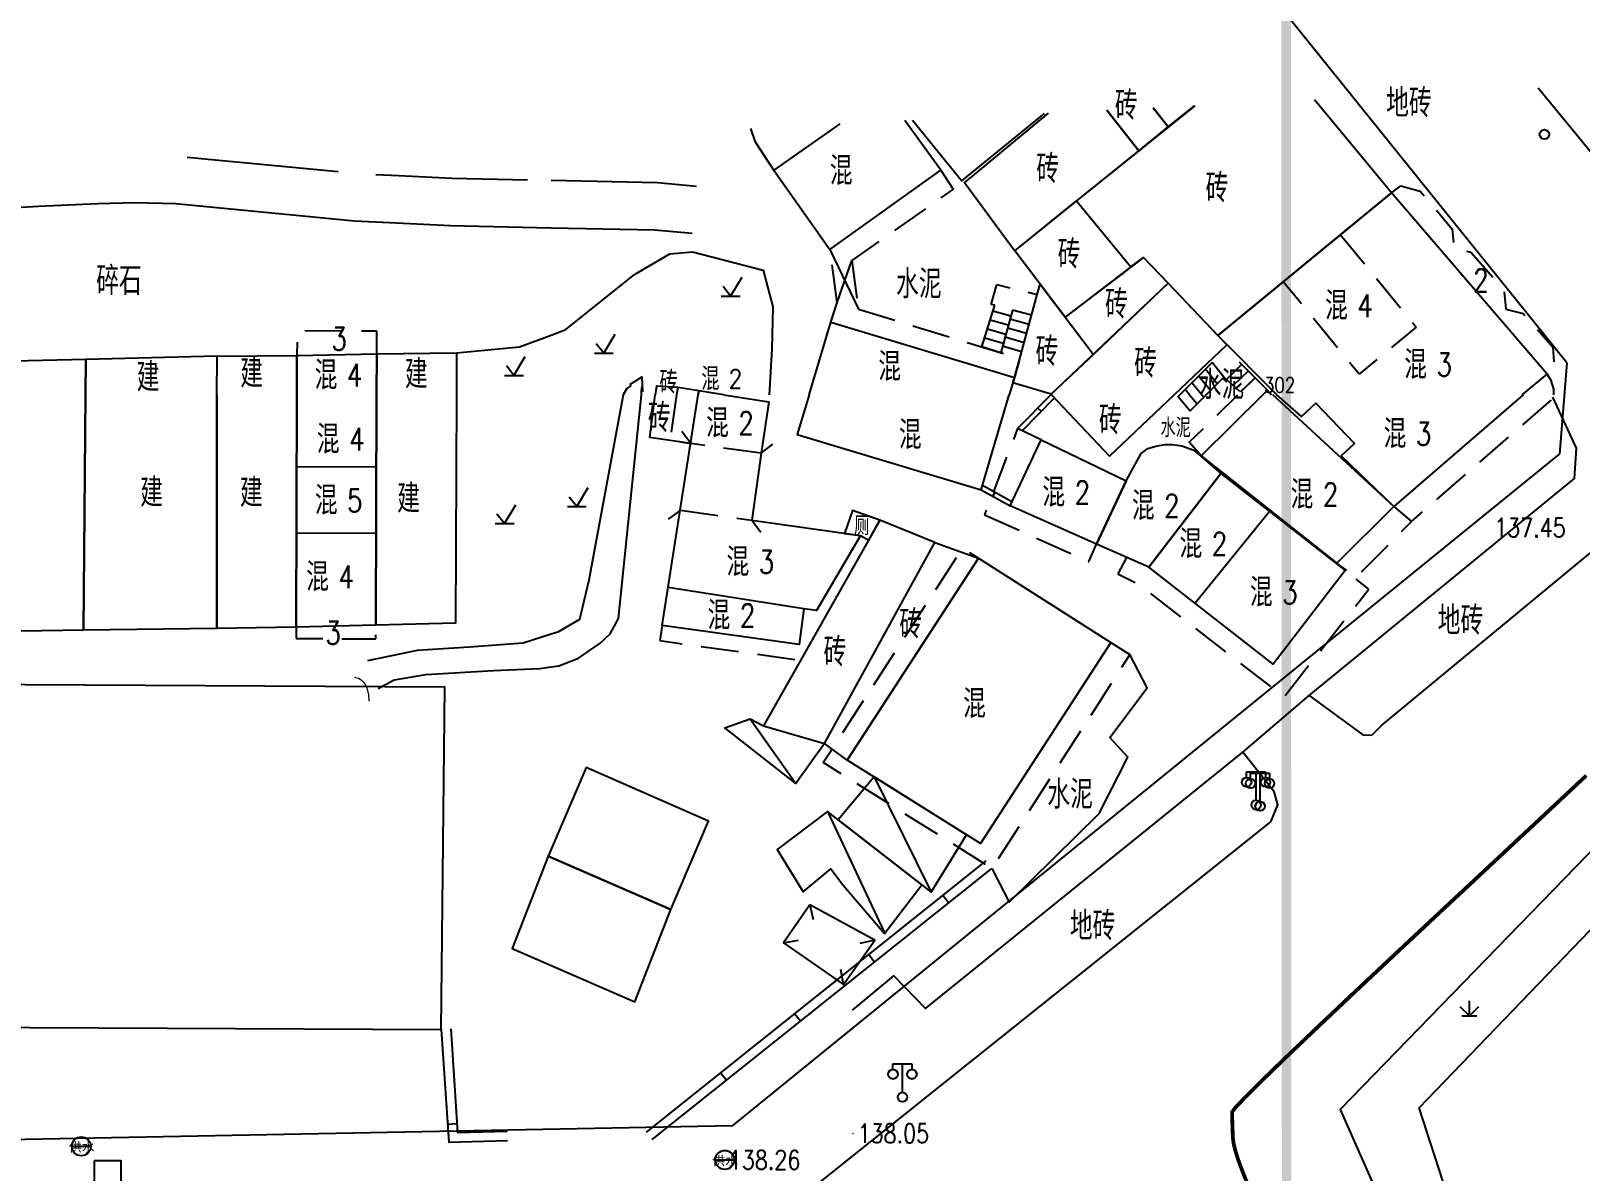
# Model space of a CAD drawing. Extents: x 529262 to 576451, y 2694391 to 2717535.
# Drawn here: x 566587.6 to 566669.3, y 2709711.6 to 2709771.8 of the extents above; entities that cross this region are included whole.
import ezdxf
from ezdxf.enums import TextEntityAlignment as Align
from ezdxf.xclip import XClip

# ---------------------------------------------------------------- set-up
doc = ezdxf.new("R2010")
doc.units = 0
doc.header["$XCLIPFRAME"] = 0
doc.linetypes.add('X2', pattern=[10, 8, -2])
doc.linetypes.add('X5', pattern=[3, 2, -1])
for name, color, linetype in [('COMPONENT', 8, 'Continuous'), ('DLDW', 8, 'Continuous'), ('DLSS', 4, 'Continuous'), ('DMTZ', 8, 'Continuous'), ('GCD', 8, 'Continuous'), ('GXYZ', 8, 'Continuous'), ('JMD', 8, 'Continuous'), ('PP-COM', 7, 'Continuous'), ('RD-中线', 40, 'Continuous'), ('RD-红线', 7, 'Continuous'), ('ZBTZ', 8, 'Continuous'), ('ZJ', 7, 'Continuous')]:
    doc.layers.add(name, color=color, linetype=linetype)
doc.layers.add('SXSS', color=5, linetype='Continuous', lineweight=0)
doc.styles.add('HZ', font='rs.shx', dxfattribs={"width": 0.8, "bigfont": 'hztxt.shx'})
doc.styles.add('宋体', font='', dxfattribs={"width": 0.75})
doc.styles.get('宋体').set_extended_font_data('SimSun')
doc.linetypes.add('10421', pattern='A,2,[150,AAA.SHX,S=0.5,R=0,X=0,Y=0.5],1e-11', length=2)
doc.linetypes.add('10422', pattern='A,0.75,[150,AAA.SHX,S=0.5,R=0,X=0,Y=0.5],1.5,[177,AAA.SHX,S=1,R=0,X=0,Y=0.4],0.75', length=3)
doc.linetypes.add('1161', pattern='A,0,[149,AAA.SHX,S=0.15,R=0,X=0,Y=0],-1.6', length=1.6)

# ---------------------------------------------------------------- blocks, each defined once
blk = doc.blocks.new('A$C19FD0107')
at = {"layer": 'RD-中线', "color": 8, "linetype": 'Continuous', "flags": 128}
for points in [[(-4490.734, 14139.438, 0), (-4490.29, 14139.417)], [(-3818.251, 14086.168, 0), (-3817.74, 14086.169)]]:
    blk.add_lwpolyline(points, format="xyb", dxfattribs=at)
at = {"layer": 'RD-红线', "color": 8}
blk.add_line((-4329.437, 15363.641), (-4329.814, 15358.84), dxfattribs=at)
blk.add_lwpolyline([(-4329.437, 15363.641), (-4432.213, 15491.287, 0.004939), (-4435.787, 15495.637), (-4517.088, 15592.625, -0.001888), (-4518.609, 15594.454), (-4597.283, 15689.76)], format="xyb", dxfattribs=at)
at = {"layer": 'RD-红线', "color": 8, "linetype": 'Continuous', "flags": 128}
for points in [[(-4373.425, 15323.41), (-4329.814, 15358.84)], [(-4373.425, 15323.41), (-4876.439, 15313.687)]]:
    blk.add_lwpolyline(points, dxfattribs=at)
blk = doc.blocks.new('GC200')
at = {"linetype": 'Continuous', "const_width": 0.2, "flags": 128}
blk.add_lwpolyline([(-0.1, 0, 1), (0.1, 0, 1)], format="xyb", close=True, dxfattribs=at)
blk = doc.blocks.new('gc097')
at = {"color": 8}
for p, q in [((-1, 2.9), (-1, 3.5)), ((-1, 3.5), (1, 3.5)), ((0, 0.5), (0, 3.5)), ((1, 3.5), (1, 2.9))]:
    blk.add_line(p, q, dxfattribs=at)
for centre in [(-1, 2.4), (1, 2.4), (0, 0)]:
    blk.add_circle(centre, 0.5, dxfattribs=at)
blk = doc.blocks.new('gc123')
at = {"color": 8}
for p, q in [((0, 0), (1.2, 2)), ((-1, 0), (1, 0)), ((0, 0), (-0.8, 1))]:
    blk.add_line(p, q, dxfattribs=at)
blk = doc.blocks.new('gc124')
at = {"color": 8}
for p, q in [((-1, 1), (0, 0)), ((-0.8, 0), (0.8, 0)), ((0, 0), (0, 1.6)), ((0, 0), (1, 1))]:
    blk.add_line(p, q, dxfattribs=at)
blk = doc.blocks.new('gc037')
for p, q in [((0, 0), (-1.39, 0.8)), ((-1.39, -0.8), (0, 0))]:
    blk.add_line(p, q)
blk = doc.blocks.new('gc170')
at = {"color": 8, "linetype": 'Continuous'}
blk.add_circle((0, 0), 0.5, dxfattribs=at)
blk = doc.blocks.new('gcbj0101')
blk.add_line((-1, 0), (1, 0))
blk.add_circle((0, 0), 1)

msp = doc.modelspace()

# ---------------------------------------------------------------- linework, layer by layer
at = {"const_width": 0.5}
msp.add_lwpolyline([(566028.964, 2709839.461), (565876.265, 2709839.261), (565876.394, 2709267.88), (566408.228, 2709267.964), (566408.154, 2709339.933), (566653.935, 2709340), (566653.753, 2709778.668), (566028.899, 2709776.063), (566028.964, 2709839.461)], dxfattribs=at)
at = {"layer": 'DLDW', "color": 252, "linetype": 'Continuous', "elevation": 138.173, "flags": 128}
msp.add_lwpolyline([(566631.318, 2709745.136), (566631.744, 2709744.895), (566632.339, 2709745.946), (566630.893, 2709746.467), (566630.475, 2709745.256)], close=True, dxfattribs=at)
msp.add_lwpolyline([(566631.318, 2709745.136), (566631.744, 2709744.895), (566632.339, 2709745.946), (566630.893, 2709746.467), (566630.475, 2709745.256)], close=True, dxfattribs=at)
at = {"layer": 'DLSS', "linetype": 'Continuous', "flags": 128}
for points, elevation in [([(566674.452, 2709759.736), (566667.054, 2709768.735)], 136.977), ([(566674.452, 2709759.736), (566667.054, 2709768.735)], 136.977), ([(566486.047, 2709756.717), (566486.349, 2709757), (566486.64, 2709757.12), (566487.042, 2709757.196), (566492.38, 2709757.491), (566499.135, 2709757.69), (566530.16, 2709759.026), (566551.508, 2709759.811), (566567.701, 2709760.997), (566577.046, 2709761.656), (566583.433, 2709762.25), (566587.964, 2709762.525), (566591.092, 2709762.649), (566593.063, 2709762.703), (566595.184, 2709762.65), (566604.622, 2709761.745), (566606.838, 2709761.632), (566609.698, 2709761.493), (566614.998, 2709761.381)], 137.998), ([(566614.998, 2709761.381), (566620.463, 2709761.265), (566622.442, 2709761.086)], 137.998), ([(566614.998, 2709761.381), (566620.463, 2709761.265), (566622.442, 2709761.086)], 137.998), ([(566654.978, 2709736.699), (566657.806, 2709734.628), (566658.272, 2709734.611), (566658.786, 2709735.125), (566673.278, 2709747.094), (566673.278, 2709747.094), (566673.278, 2709747.094), (566673.278, 2709747.094), (566674.306, 2709752.568)], 137.345), ([(566654.978, 2709736.699), (566657.806, 2709734.628), (566658.272, 2709734.611), (566658.786, 2709735.125), (566673.278, 2709747.094), (566673.278, 2709747.094), (566673.278, 2709747.094), (566673.278, 2709747.094), (566674.306, 2709752.568)], 137.345), ([(566621.247, 2709704.68), (566621.247, 2709704.68), (566652.952, 2709730.049), (566653.32, 2709730.946), (566653.126, 2709731.621), (566651.473, 2709733.708)], 138.15)]:
    msp.add_lwpolyline(points, dxfattribs=dict(at, elevation=elevation))
at = {"layer": 'DLSS', "linetype": 'X2', "elevation": 137.998, "flags": 128}
for points in [[(566595.804, 2709765.102), (566604.805, 2709764.239), (566606.963, 2709764.128), (566609.785, 2709763.992), (566614.998, 2709763.881)], [(566614.998, 2709763.881), (566620.602, 2709763.763), (566622.667, 2709763.576)], [(566614.998, 2709763.881), (566620.602, 2709763.763), (566622.667, 2709763.576)]]:
    msp.add_lwpolyline(points, dxfattribs=at)
at = {"layer": 'DLSS', "linetype": 'Continuous', "const_width": 0.2}
msp.add_lwpolyline([(566669.583, 2709732.481), (566667.447, 2709730.481), (566665.025, 2709728.217), (566662.315, 2709725.689), (566659.64, 2709723.19), (566657.322, 2709721.013), (566655.361, 2709719.159), (566653.756, 2709717.628), (566652.509, 2709716.419), (566651.618, 2709715.533), (566651.083, 2709714.969), (566650.906, 2709714.727), (566650.908, 2709714.636), (566650.91, 2709714.523), (566650.914, 2709714.388), (566650.918, 2709714.231), (566650.924, 2709714.052), (566650.931, 2709713.851), (566650.939, 2709713.628), (566650.948, 2709713.383), (566650.985, 2709713.085), (566651.077, 2709712.701), (566651.224, 2709712.231), (566651.427, 2709711.675), (566651.685, 2709711.035)], dxfattribs=at)
msp.add_lwpolyline([(566669.583, 2709732.481), (566667.447, 2709730.481), (566665.025, 2709728.217), (566662.315, 2709725.689), (566659.64, 2709723.19), (566657.322, 2709721.013), (566655.361, 2709719.159), (566653.756, 2709717.628), (566652.509, 2709716.419), (566651.618, 2709715.533), (566651.083, 2709714.969), (566650.906, 2709714.727), (566650.908, 2709714.636), (566650.91, 2709714.523), (566650.914, 2709714.388), (566650.918, 2709714.231), (566650.924, 2709714.052), (566650.931, 2709713.851), (566650.939, 2709713.628), (566650.948, 2709713.383), (566650.985, 2709713.085), (566651.077, 2709712.701), (566651.224, 2709712.231), (566651.427, 2709711.675), (566651.685, 2709711.035)], dxfattribs=at)
at = {"layer": 'DMTZ', "linetype": '10421', "flags": 128}
for points, elevation in [([(566614.998, 2709738.211), (566615.398, 2709738.264), (566616.449, 2709738.678), (566617.575, 2709739.466), (566618.109, 2709739.962), (566618.546, 2709740.772), (566619.756, 2709752.568)], 136.956), ([(566618.796, 2709752.568), (566616.987, 2709742.793), (566616.499, 2709740.71), (566615.346, 2709740.045), (566614.998, 2709739.935)], 136.947), ([(566614.998, 2709738.211), (566615.398, 2709738.264), (566616.449, 2709738.678), (566617.575, 2709739.466), (566618.109, 2709739.962), (566618.546, 2709740.772), (566619.756, 2709752.568)], 136.956), ([(566618.796, 2709752.568), (566616.987, 2709742.793), (566616.499, 2709740.71), (566615.346, 2709740.045), (566614.998, 2709739.935)], 136.947), ([(566614.998, 2709739.935), (566613.527, 2709739.469), (566610.688, 2709739.247), (566607.938, 2709739.07), (566605.314, 2709738.54)], 136.947), ([(566605.87, 2709737.081), (566606.715, 2709737.524), (566608.384, 2709737.821), (566611.967, 2709738.015), (566614.407, 2709738.134), (566614.998, 2709738.211)], 136.956)]:
    msp.add_lwpolyline(points, dxfattribs=dict(at, elevation=elevation))
at = {"layer": 'DMTZ', "linetype": '10421'}
for points in [[(566619.2, 2709753.033), (566619.2, 2709753.033), (566618.987, 2709752.893), (566618.796, 2709752.568)], [(566619.2, 2709753.033), (566619.2, 2709753.033), (566618.987, 2709752.893), (566618.796, 2709752.568)], [(566619.756, 2709752.568), (566619.771, 2709752.691), (566619.773, 2709752.966)], [(566619.756, 2709752.568), (566619.771, 2709752.691), (566619.773, 2709752.966)]]:
    msp.add_lwpolyline(points, dxfattribs=at)
at = {"layer": 'DMTZ', "linetype": '10422', "flags": 128}
msp.add_lwpolyline([(566630.896, 2709720.105), (566633.066, 2709721.924), (566634.734, 2709720.201), (566651.473, 2709733.708)], dxfattribs=at)
msp.add_lwpolyline([(566630.896, 2709720.105), (566633.066, 2709721.924), (566634.734, 2709720.201), (566651.473, 2709733.708)], dxfattribs=at)
at = {"layer": 'DMTZ', "linetype": '10422'}
msp.add_lwpolyline([(566663.045, 2709707.954), (566660.778, 2709714.951), (566678.795, 2709733.677), (566681.063, 2709733.54)], dxfattribs=at)
msp.add_lwpolyline([(566663.045, 2709707.954), (566660.778, 2709714.951), (566678.795, 2709733.677), (566681.063, 2709733.54)], dxfattribs=at)
at = {"layer": 'GXYZ', "linetype": 'Continuous', "flags": 128}
msp.add_lwpolyline([(566590.909, 2709712.152), (566590.909, 2709710.989), (566592.317, 2709710.989), (566592.317, 2709712.152)], close=True, dxfattribs=at)
at = {"layer": 'JMD', "linetype": 'Continuous'}
for p, q in [((566629.703, 2709760.238), (566631.203, 2709757.089)), ((566629.703, 2709760.238), (566631.203, 2709757.089)), ((566630.075, 2709757.435), (566630.863, 2709759.653)), ((566630.075, 2709757.435), (566630.863, 2709759.653)), ((566637.716, 2709755.09), (566638.391, 2709757.288)), ((566637.716, 2709755.09), (566638.391, 2709757.288)), ((566639.233, 2709756.715), (566638.294, 2709756.975)), ((566639.233, 2709756.715), (566638.294, 2709756.975)), ((566639.32, 2709757.036), (566638.709, 2709754.785)), ((566639.32, 2709757.036), (566638.709, 2709754.785)), ((566639.32, 2709757.036), (566638.709, 2709754.785)), ((566639.32, 2709757.036), (566638.709, 2709754.785)), ((566640.201, 2709756.278), (566639.191, 2709756.56)), ((566640.201, 2709756.278), (566639.191, 2709756.56)), ((566640.332, 2709756.761), (566639.32, 2709757.036)), ((566640.332, 2709756.761), (566639.32, 2709757.036)), ((566639.712, 2709754.477), (566640.332, 2709756.761)), ((566639.712, 2709754.477), (566640.332, 2709756.761)), ((566638.971, 2709755.75), (566638.005, 2709756.032)), ((566638.971, 2709755.75), (566638.005, 2709756.032)), ((566639.102, 2709756.232), (566638.15, 2709756.503)), ((566639.102, 2709756.232), (566638.15, 2709756.503)), ((566640.07, 2709755.796), (566639.062, 2709756.085)), ((566640.07, 2709755.796), (566639.062, 2709756.085)), ((566638.709, 2709754.785), (566637.716, 2709755.09)), ((566638.709, 2709754.785), (566637.716, 2709755.09)), ((566638.84, 2709755.267), (566637.861, 2709755.561)), ((566638.84, 2709755.267), (566637.861, 2709755.561)), ((566639.808, 2709754.831), (566638.804, 2709755.134)), ((566639.808, 2709754.831), (566638.804, 2709755.134)), ((566639.939, 2709755.313), (566638.933, 2709755.609)), ((566639.939, 2709755.313), (566638.933, 2709755.609)), ((566649.849, 2709754.264), (566648.153, 2709752.568)), ((566649.849, 2709754.264), (566648.153, 2709752.568)), ((566650.477, 2709753.502), (566649.849, 2709754.264)), ((566650.477, 2709753.502), (566649.849, 2709754.264)), ((566651.421, 2709754.176), (566650.611, 2709753.381)), ((566651.421, 2709754.176), (566650.611, 2709753.381)), ((566651.287, 2709754.31), (566652.126, 2709753.469)), ((566651.287, 2709754.31), (566652.126, 2709753.469)), ((566649.77, 2709752.794), (566649.142, 2709753.557)), ((566649.77, 2709752.794), (566649.142, 2709753.557)), ((566650.123, 2709753.148), (566649.496, 2709753.911)), ((566650.123, 2709753.148), (566649.496, 2709753.911)), ((566649.543, 2709752.568), (566650.477, 2709753.502)), ((566649.543, 2709752.568), (566650.477, 2709753.502)), ((566651.321, 2709752.747), (566650.477, 2709753.502)), ((566651.321, 2709752.747), (566650.477, 2709753.502)), ((566651.774, 2709753.822), (566650.966, 2709753.064)), ((566651.774, 2709753.822), (566650.966, 2709753.064)), ((566652.089, 2709753.431), (566651.357, 2709752.715, 144.32)), ((566652.089, 2709753.431), (566651.357, 2709752.715, 144.32)), ((566648.667, 2709752.568), (566648.435, 2709752.85)), ((566648.667, 2709752.568), (566648.435, 2709752.85)), ((566649.312, 2709752.568), (566648.788, 2709753.204)), ((566649.312, 2709752.568), (566648.788, 2709753.204)), ((566640.661, 2709751.87), (566640.84, 2709751.695)), ((566640.661, 2709751.87), (566640.84, 2709751.695)), ((566622.364, 2709749.997), (566621.883, 2709750.636)), ((566622.364, 2709749.997), (566621.883, 2709750.636)), ((566626.077, 2709749.48, 137.711), (566626.683, 2709749.957)), ((566626.077, 2709749.48, 137.711), (566626.683, 2709749.957)), ((566638.286, 2709747.215), (566638.408, 2709747.434)), ((566638.286, 2709747.215), (566638.408, 2709747.434)), ((566621.817, 2709746.489), (566621.177, 2709746.009)), ((566621.817, 2709746.489), (566621.177, 2709746.009)), ((566625.579, 2709745.953), (566626.06, 2709745.313)), ((566625.579, 2709745.953), (566626.06, 2709745.313)), ((566625.498, 2709735.478, 138.207), (566627.896, 2709732.069, 136.575)), ((566625.498, 2709735.478, 138.207), (566627.896, 2709732.069, 136.575)), ((566632.024, 2709732.411, 137.034), (566635.038, 2709726.339, 137.334)), ((566632.024, 2709732.411, 137.034), (566635.038, 2709726.339, 137.334)), ((566629.569, 2709730.591, 138.674), (566632.58, 2709724.188, 137.082)), ((566629.569, 2709730.591, 138.674), (566632.58, 2709724.188, 137.082)), ((566628.639, 2709725.667), (566628.823, 2709724.889)), ((566628.639, 2709725.667), (566628.823, 2709724.889)), ((566635.961, 2709725.764), (566635.649, 2709726.155)), ((566627.256, 2709723.665), (566628.043, 2709723.807)), ((566627.256, 2709723.665), (566628.043, 2709723.807)), ((566632.061, 2709723.796), (566631.281, 2709723.616)), ((566632.061, 2709723.796), (566631.281, 2709723.616)), ((566632.054, 2709722.645), (566631.742, 2709723.035)), ((566630.413, 2709721.465), (566630.275, 2709722.253)), ((566630.413, 2709721.465), (566630.275, 2709722.253)), ((566628.147, 2709719.525), (566627.835, 2709719.916)), ((566624.239, 2709716.405), (566623.927, 2709716.796)), ((566609.533, 2709714.098), (566610.032, 2709714.131))]:
    msp.add_line(p, q, dxfattribs=at)
at = {"layer": 'JMD', "linetype": 'X5'}
for p, q in [((566626.077, 2709749.48, 137.711), (566622.364, 2709749.997)), ((566626.077, 2709749.48, 137.711), (566622.364, 2709749.997)), ((566621.817, 2709746.489), (566625.579, 2709745.953)), ((566621.817, 2709746.489), (566625.579, 2709745.953))]:
    msp.add_line(p, q, dxfattribs=at)
at = {"layer": 'JMD', "linetype": 'Continuous', "flags": 128}
for points, elevation in [([(566648.94, 2709767.812), (566642.708, 2709762.791), (566645.57, 2709759.309), (566646.233, 2709759.817), (566647.54, 2709758.45), (566650.149, 2709755.696), (566659.31, 2709763.227), (566655.259, 2709768.134)], 137.03), ([(566648.94, 2709767.812), (566642.708, 2709762.791), (566645.57, 2709759.309), (566646.233, 2709759.817), (566647.54, 2709758.45), (566650.149, 2709755.696), (566659.31, 2709763.227), (566655.259, 2709768.134)], 137.03), ([(566634.062, 2709767.053), (566636.651, 2709763.847), (566641.023, 2709767.408)], 137.07), ([(566634.062, 2709767.053), (566636.651, 2709763.847), (566641.023, 2709767.408)], 137.07), ([(566644.301, 2709767.575), (566645.982, 2709765.436), (566647.538, 2709766.693), (566646.747, 2709767.7)], 135.626), ([(566644.301, 2709767.575), (566645.982, 2709765.436), (566647.538, 2709766.693), (566646.747, 2709767.7)], 135.626), ([(566646.747, 2709767.7), (566647.538, 2709766.693), (566648.92, 2709767.811)], 135.626), ([(566646.747, 2709767.7), (566647.538, 2709766.693), (566648.92, 2709767.811)], 135.626), ([(566630.217, 2709766.857), (566626.747, 2709764.409), (566629.703, 2709760.238), (566635.545, 2709764.415), (566633.658, 2709767.032)], 136.842), ([(566630.217, 2709766.857), (566626.747, 2709764.409), (566629.703, 2709760.238), (566635.545, 2709764.415), (566633.658, 2709767.032)], 136.842), ([(566666.197, 2709752.568), (566667.517, 2709753.653), (566659.31, 2709763.227), (566650.149, 2709755.696), (566653.269, 2709752.568)], 136.984), ([(566666.197, 2709752.568), (566667.517, 2709753.653), (566659.31, 2709763.227), (566650.149, 2709755.696), (566653.269, 2709752.568)], 136.984), ([(566647.857, 2709752.568), (566650.636, 2709755.207), (566650.149, 2709755.696), (566647.54, 2709758.45), (566641.37, 2709752.592), (566641.392, 2709752.568)], 137.895), ([(566647.857, 2709752.568), (566650.636, 2709755.207), (566650.149, 2709755.696), (566647.54, 2709758.45), (566641.37, 2709752.592), (566641.392, 2709752.568)], 137.895), ([(566628.598, 2709752.568), (566629.743, 2709756.394), (566639.427, 2709753.477), (566639.155, 2709752.568)], 136.857), ([(566628.598, 2709752.568), (566629.743, 2709756.394), (566639.427, 2709753.477), (566639.155, 2709752.568)], 136.857), ([(566590.442, 2709752.568), (566590.454, 2709754.431), (566582.056, 2709754.231), (566582.046, 2709752.568)], 138.477), ([(566597.371, 2709752.568), (566597.379, 2709754.596), (566590.454, 2709754.431), (566590.442, 2709752.568)], 138.477), ([(566597.371, 2709752.568), (566597.379, 2709754.596), (566601.596, 2709754.643), (566601.588, 2709752.568)], 137.45), ([(566601.588, 2709752.568), (566601.596, 2709754.643), (566605.805, 2709754.722), (566605.797, 2709752.568)], 137.435), ([(566590.437, 2709752.568), (566590.33, 2709740.158), (566581.546, 2709740.002), (566582.046, 2709752.568)], 137.454), ([(566597.376, 2709752.568), (566597.363, 2709740.242), (566590.33, 2709740.158), (566590.437, 2709752.568)], 137.454), ([(566601.595, 2709752.568), (566601.547, 2709740.307), (566597.363, 2709740.242), (566597.376, 2709752.568)], 137.45), ([(566605.797, 2709752.568), (566605.757, 2709740.423), (566601.547, 2709740.307), (566601.595, 2709752.568)], 137.433), ([(566610, 2709752.568), (566609.962, 2709740.527), (566605.757, 2709740.423), (566605.797, 2709752.568)], 137.735), ([(566622.364, 2709749.997), (566620.202, 2709750.316), (566620.488, 2709752.568)], 136.959), ([(566622.364, 2709749.997), (566620.202, 2709750.316), (566620.488, 2709752.568)], 136.959), ([(566622.784, 2709752.771), (566621.672, 2709752.95), (566620.551, 2709753.024), (566620.488, 2709752.568)], 139.272), ([(566622.784, 2709752.771), (566621.672, 2709752.95), (566620.551, 2709753.024), (566620.488, 2709752.568)], 139.272), ([(566624.103, 2709752.568), (566626.47, 2709752.204), (566626.077, 2709749.48), (566625.579, 2709745.953), (566631.318, 2709745.136), (566628.994, 2709741.191), (566628.332, 2709741.285), (566628.079, 2709739.39), (566620.854, 2709740.399), (566622.752, 2709752.568)], 136.844), ([(566624.103, 2709752.568), (566626.47, 2709752.204), (566626.077, 2709749.48), (566625.579, 2709745.953), (566631.318, 2709745.136), (566628.994, 2709741.191), (566628.332, 2709741.285), (566628.079, 2709739.39), (566620.854, 2709740.399), (566622.752, 2709752.568)], 136.844), ([(566622.753, 2709752.568), (566622.784, 2709752.771)], 139.272), ([(566624.103, 2709752.568), (566622.784, 2709752.771), (566622.753, 2709752.568)], 138.131), ([(566622.753, 2709752.568), (566622.784, 2709752.771)], 139.272), ([(566624.103, 2709752.568), (566622.784, 2709752.771), (566622.753, 2709752.568)], 138.131), ([(566628.598, 2709752.568), (566627.972, 2709750.472), (566637.676, 2709747.554), (566639.155, 2709752.568)], 137.166), ([(566628.598, 2709752.568), (566627.972, 2709750.472), (566637.676, 2709747.554), (566639.155, 2709752.568)], 137.166), ([(566641.37, 2709752.592), (566639.343, 2709753.198), (566639.155, 2709752.568)], 137.895), ([(566641.37, 2709752.592), (566639.343, 2709753.198), (566639.155, 2709752.568)], 137.895), ([(566641.392, 2709752.568), (566644.442, 2709749.326), (566647.858, 2709752.568)], 137.895), ([(566641.392, 2709752.568), (566644.442, 2709749.326), (566647.858, 2709752.568)], 137.895), ([(566652.523, 2709752.568), (566652.775, 2709752.818), (566652.987, 2709752.568)], 140.502), ([(566652.523, 2709752.568), (566652.775, 2709752.818), (566652.987, 2709752.568)], 140.502), ([(566666.26, 2709752.568), (566659.441, 2709746.682), (566656.656, 2709749.349), (566657.37, 2709749.989), (566655.314, 2709752.127), (566654.572, 2709751.414), (566653.269, 2709752.568)], 144.367), ([(566666.26, 2709752.568), (566659.441, 2709746.682), (566656.656, 2709749.349), (566657.37, 2709749.989), (566655.314, 2709752.127), (566654.572, 2709751.414), (566653.269, 2709752.568)], 144.367), ([(566601.585, 2709748.789), (566605.785, 2709748.775)], 137.326), ([(566652.895, 2709746.427), (566648.957, 2709741.571)], 146.258), ([(566652.895, 2709746.427), (566648.957, 2709741.571)], 146.258), ([(566601.572, 2709745.287), (566605.773, 2709745.273)], 137.325), ([(566628.332, 2709741.285), (566621.166, 2709742.403)], 136.844), ([(566628.332, 2709741.285), (566621.166, 2709742.403)], 136.844)]:
    msp.add_lwpolyline(points, dxfattribs=dict(at, elevation=elevation))
for points in [[(566641.206, 2709767.417), (566636.788, 2709763.759), (566639.449, 2709760.159), (566645.982, 2709765.436), (566644.301, 2709767.575)], [(566641.206, 2709767.417), (566636.788, 2709763.759), (566639.449, 2709760.159), (566645.982, 2709765.436), (566644.301, 2709767.575)], [(566605.797, 2709752.568), (566605.805, 2709754.722), (566610.008, 2709754.788), (566610, 2709752.568)], [(566641.346, 2709752.568), (566639.599, 2709750.788)], [(566641.346, 2709752.568), (566639.599, 2709750.788)], [(566648.153, 2709752.568), (566648.07, 2709752.485), (566648.697, 2709751.722), (566649.543, 2709752.568)], [(566648.153, 2709752.568), (566648.07, 2709752.485), (566648.697, 2709751.722), (566649.543, 2709752.568)], [(566648.667, 2709752.568), (566649.063, 2709752.087)], [(566648.667, 2709752.568), (566649.063, 2709752.087)], [(566652.523, 2709752.568), (566649.274, 2709749.345), (566656.436, 2709743.687), (566659.441, 2709746.682), (566653.047, 2709752.568)], [(566652.523, 2709752.568), (566649.274, 2709749.345), (566656.436, 2709743.687), (566659.441, 2709746.682), (566653.047, 2709752.568)], [(566649.312, 2709752.568), (566649.416, 2709752.441)], [(566649.312, 2709752.568), (566649.416, 2709752.441)], [(566641.541, 2709752.41), (566639.836, 2709750.673)], [(566641.541, 2709752.41), (566639.836, 2709750.673)], [(566637.676, 2709747.554), (566637.676, 2709747.554)], [(566637.676, 2709747.554), (566639.203, 2709746.707)], [(566637.676, 2709747.554), (566637.676, 2709747.554)], [(566637.676, 2709747.554), (566639.203, 2709746.707)], [(566637.749, 2709747.799), (566639.324, 2709746.926)], [(566637.749, 2709747.799), (566639.324, 2709746.926)], [(566620.02, 2709713.676), (566637.93, 2709727.976)], [(566620.332, 2709713.285), (566638.242, 2709727.585)], [(566609.202, 2709719.087), (566609.596, 2709713.147), (566612.69, 2709713.23)], [(566609.701, 2709719.12), (566610.063, 2709713.66), (566612.677, 2709713.729)]]:
    msp.add_lwpolyline(points, dxfattribs=at)
at = {"layer": 'JMD', "linetype": 'X5', "flags": 128}
for points, elevation in [([(566635.545, 2709764.415), (566636.204, 2709763.413), (566630.863, 2709759.653)], 137.367), ([(566635.545, 2709764.415), (566636.204, 2709763.413), (566630.863, 2709759.653)], 137.367), ([(566659.31, 2709763.227), (566659.807, 2709763.587), (566660.826, 2709763.315), (566662.519, 2709761.31), (566662.613, 2709760.269), (566663.493, 2709760.098), (566665.238, 2709758.112), (566665.337, 2709757.078), (566666.254, 2709756.86), (566667.817, 2709755.086), (566667.899, 2709754.034), (566667.517, 2709753.653)], 137.03), ([(566659.31, 2709763.227), (566659.807, 2709763.587), (566660.826, 2709763.315), (566662.519, 2709761.31), (566662.613, 2709760.269), (566663.493, 2709760.098), (566665.238, 2709758.112), (566665.337, 2709757.078), (566666.254, 2709756.86), (566667.817, 2709755.086), (566667.899, 2709754.034), (566667.517, 2709753.653)], 137.03), ([(566656.616, 2709761.013), (566660.62, 2709756.141), (566657.602, 2709753.66), (566653.597, 2709758.531)], 149.681), ([(566656.616, 2709761.013), (566660.62, 2709756.141), (566657.602, 2709753.66), (566653.597, 2709758.531)], 149.681), ([(566630.075, 2709757.435), (566629.703, 2709760.238)], 138.998), ([(566630.075, 2709757.435), (566629.703, 2709760.238)], 138.998), ([(566630.863, 2709759.653), (566631.203, 2709757.089)], 136.917), ([(566630.863, 2709759.653), (566631.203, 2709757.089)], 136.917), ([(566629.743, 2709756.394), (566630.075, 2709757.435)], 137.166), ([(566629.743, 2709756.394), (566630.075, 2709757.435)], 137.166), ([(566631.203, 2709757.089), (566639.712, 2709754.477), (566639.427, 2709753.477)], 137.166), ([(566631.203, 2709757.089), (566639.712, 2709754.477), (566639.427, 2709753.477)], 137.166), ([(566605.805, 2709754.722), (566605.808, 2709755.92), (566601.6, 2709755.935), (566601.596, 2709754.643)], 137.735), ([(566652.775, 2709752.818), (566652.126, 2709753.469), (566651.207, 2709752.568)], 145.76), ([(566652.775, 2709752.818), (566652.126, 2709753.469), (566651.207, 2709752.568)], 145.76), ([(566667.871, 2709752.568), (566667.871, 2709752.87), (566667.727, 2709753.324), (566667.517, 2709753.653)], 136.984), ([(566667.871, 2709752.568), (566667.871, 2709752.87), (566667.727, 2709753.324), (566667.517, 2709753.653)], 136.984), ([(566621.616, 2709752.568), (566621.261, 2709750.16), (566622.364, 2709749.997)], 138.113), ([(566621.616, 2709752.568), (566621.261, 2709750.16), (566622.364, 2709749.997)], 138.113), ([(566622.784, 2709752.771), (566621.672, 2709752.95), (566621.616, 2709752.568)], 138.113), ([(566622.784, 2709752.771), (566621.672, 2709752.95), (566621.616, 2709752.568)], 138.113), ([(566659.441, 2709746.682), (566660.373, 2709745.882), (566660.373, 2709745.882), (566660.373, 2709745.882), (566667.714, 2709752.262), (566667.871, 2709752.535), (566667.871, 2709752.568)], 136.984), ([(566659.441, 2709746.682), (566660.373, 2709745.882), (566660.373, 2709745.882), (566660.373, 2709745.882), (566667.714, 2709752.262), (566667.871, 2709752.535), (566667.871, 2709752.568)], 136.984), ([(566640.841, 2709750.189), (566639.599, 2709750.788), (566637.85, 2709746.241)], 143.672), ([(566640.841, 2709750.189), (566639.599, 2709750.788), (566637.85, 2709746.241)], 143.672), ([(566637.85, 2709746.241), (566643.348, 2709743.765), (566643.751, 2709744.68)], 137.48), ([(566637.85, 2709746.241), (566643.348, 2709743.765), (566643.751, 2709744.68)], 137.48), ([(566659.441, 2709746.682), (566660.373, 2709745.882), (566657.436, 2709742.925), (566656.436, 2709743.687)], 136.927), ([(566659.441, 2709746.682), (566660.373, 2709745.882), (566657.436, 2709742.925), (566656.436, 2709743.687)], 136.927), ([(566644.52, 2709739.497), (566645.52, 2709738.859), (566638.242, 2709727.585), (566629.351, 2709733.163), (566636.693, 2709744.462), (566637.535, 2709743.942)], 136.175), ([(566644.52, 2709739.497), (566645.52, 2709738.859), (566638.242, 2709727.585), (566629.351, 2709733.163), (566636.693, 2709744.462), (566637.535, 2709743.942)], 136.175), ([(566601.547, 2709740.307), (566601.557, 2709739.708), (566605.754, 2709739.694), (566605.757, 2709740.423)], 137.339), ([(566620.854, 2709740.399), (566620.735, 2709739.598), (566627.96, 2709738.589), (566628.06, 2709739.376)], 136.817), ([(566620.854, 2709740.399), (566620.735, 2709739.598), (566627.96, 2709738.589), (566628.06, 2709739.376)], 136.817)]:
    msp.add_lwpolyline(points, dxfattribs=dict(at, elevation=elevation))
at = {"layer": 'JMD', "linetype": 'Continuous', "flags": 128}
for points, elevation in [([(566645.57, 2709759.309), (566642.108, 2709756.654), (566639.449, 2709760.159), (566642.708, 2709762.791)], 143.066), ([(566645.57, 2709759.309), (566642.108, 2709756.654), (566639.449, 2709760.159), (566642.708, 2709762.791)], 143.066), ([(566646.233, 2709759.817), (566642.108, 2709756.654), (566643.59, 2709754.7), (566647.54, 2709758.45)], 143.066), ([(566646.233, 2709759.817), (566642.108, 2709756.654), (566643.59, 2709754.7), (566647.54, 2709758.45)], 143.066), ([(566641.37, 2709752.592), (566639.343, 2709753.198), (566639.427, 2709753.477), (566639.712, 2709754.477), (566640.63, 2709757.858), (566640.783, 2709758.4), (566643.59, 2709754.7)], 137.895), ([(566641.37, 2709752.592), (566639.343, 2709753.198), (566639.427, 2709753.477), (566639.712, 2709754.477), (566640.63, 2709757.858), (566640.783, 2709758.4), (566643.59, 2709754.7)], 137.895), ([(566645.324, 2709748.026), (566643.751, 2709744.68), (566639.203, 2709746.707), (566640.841, 2709750.189)], 143.672), ([(566645.324, 2709748.026), (566643.751, 2709744.68), (566639.203, 2709746.707), (566640.841, 2709750.189)], 143.672), ([(566656.869, 2709743.304), (566653.08, 2709738.354), (566646.517, 2709743.471), (566650.306, 2709748.421)], 136.912), ([(566656.869, 2709743.304), (566653.08, 2709738.354), (566646.517, 2709743.471), (566650.306, 2709748.421)], 136.912), ([(566626.205, 2709735.102), (566629.416, 2709734.175), (566635.239, 2709744.773), (566632.339, 2709745.946)], 137.932), ([(566626.205, 2709735.102), (566629.416, 2709734.175), (566635.239, 2709744.773), (566632.339, 2709745.946)], 137.932), ([(566630.61, 2709733.293), (566629.416, 2709734.175), (566635.239, 2709744.773), (566637.535, 2709743.942)], 136.175), ([(566630.61, 2709733.293), (566629.416, 2709734.175), (566635.239, 2709744.773), (566637.535, 2709743.942)], 136.175), ([(566637.535, 2709743.942), (566644.52, 2709739.497), (566637.647, 2709728.902), (566630.61, 2709733.293)], 138.997), ([(566637.535, 2709743.942), (566644.52, 2709739.497), (566637.647, 2709728.902), (566630.61, 2709733.293)], 138.997), ([(566629.416, 2709734.175), (566627.896, 2709732.069), (566624.157, 2709735.002), (566625.498, 2709735.478), (566626.205, 2709735.102)], 136.873), ([(566629.416, 2709734.175), (566627.896, 2709732.069), (566624.157, 2709735.002), (566625.498, 2709735.478), (566626.205, 2709735.102)], 136.873), ([(566632.024, 2709732.411), (566630.138, 2709730.149), (566635.038, 2709726.339), (566635.038, 2709726.339), (566636.908, 2709729.363)], 137.034), ([(566632.024, 2709732.411), (566630.138, 2709730.149), (566635.038, 2709726.339), (566635.038, 2709726.339), (566636.908, 2709729.363)], 137.034), ([(566630.401, 2709726.707), (566632.575, 2709724.157), (566634.547, 2709726.72), (566634.547, 2709726.72), (566629.569, 2709730.591), (566629.569, 2709730.591), (566626.911, 2709728.578), (566628.293, 2709726.349), (566629.746, 2709727.564), (566630.401, 2709726.707)], 138.674), ([(566630.401, 2709726.707), (566632.575, 2709724.157), (566634.547, 2709726.72), (566634.547, 2709726.72), (566629.569, 2709730.591), (566629.569, 2709730.591), (566626.911, 2709728.578), (566628.293, 2709726.349), (566629.746, 2709727.564), (566630.401, 2709726.707)], 138.674), ([(566628.639, 2709725.667), (566627.256, 2709723.665), (566630.413, 2709721.465), (566632.061, 2709723.796)], 136.596), ([(566628.639, 2709725.667), (566627.256, 2709723.665), (566630.413, 2709721.465), (566632.061, 2709723.796)], 136.596)]:
    msp.add_lwpolyline(points, close=True, dxfattribs=dict(at, elevation=elevation))
at = {"layer": 'JMD', "linetype": 'X5', "flags": 128}
for points in [[(566638.391, 2709757.288), (566638.194, 2709757.326), (566638.506, 2709758.382), (566640.63, 2709757.858)], [(566638.391, 2709757.288), (566638.194, 2709757.326), (566638.506, 2709758.382), (566640.63, 2709757.858)], [(566649.274, 2709749.345), (566648.65, 2709750.063), (566651.207, 2709752.568)], [(566649.274, 2709749.345), (566648.65, 2709750.063), (566651.207, 2709752.568)], [(566645.332, 2709743.989), (566644.889, 2709743.116), (566645.946, 2709742.594), (566653.635, 2709736.625), (566658.124, 2709742.314), (566656.869, 2709743.304)], [(566645.332, 2709743.989), (566644.889, 2709743.116), (566645.946, 2709742.594), (566653.635, 2709736.625), (566658.124, 2709742.314), (566656.869, 2709743.304)]]:
    msp.add_lwpolyline(points, dxfattribs=at)
at = {"layer": 'JMD', "linetype": 'Continuous', "flags": 128}
for points in [[(566645.324, 2709748.026), (566646.106, 2709749.465), (566646.457, 2709749.73), (566646.894, 2709749.862), (566647.384, 2709749.948), (566647.748, 2709749.948), (566648.265, 2709749.882), (566648.885, 2709749.645), (566650.306, 2709748.421), (566646.517, 2709743.471), (566643.751, 2709744.68)], [(566645.324, 2709748.026), (566646.106, 2709749.465), (566646.457, 2709749.73), (566646.894, 2709749.862), (566647.384, 2709749.948), (566647.748, 2709749.948), (566648.265, 2709749.882), (566648.885, 2709749.645), (566650.306, 2709748.421), (566646.517, 2709743.471), (566643.751, 2709744.68)], [(566584.082, 2709737.283), (566583.886, 2709719.217), (566609.202, 2709719.087), (566609.398, 2709737.152)], [(566614.84, 2709728.233), (566621.304, 2709725.413), (566623.304, 2709730.079), (566616.84, 2709732.899)], [(566614.84, 2709728.233), (566612.941, 2709723.362), (566619.405, 2709720.541), (566621.304, 2709725.413)]]:
    msp.add_lwpolyline(points, close=True, dxfattribs=at)
at = {"layer": 'JMD', "linetype": 'Continuous'}
msp.add_point((566645.128, 2709758.945, 143.066), dxfattribs=at)
msp.add_point((566645.128, 2709758.945, 143.066), dxfattribs=at)
at = {"layer": 'SXSS', "color": 8, "linetype": 'Continuous', "flags": 128}
msp.add_lwpolyline([(566605.411, 2709736.409), (566605.39, 2709736.74), (566605.304, 2709737.113), (566605.155, 2709737.348), (566605.027, 2709737.476), (566604.835, 2709737.604), (566604.632, 2709737.657)], dxfattribs=at)
at = {"layer": 'ZBTZ', "linetype": '1161', "flags": 128}
for points in [[(566626.747, 2709764.409), (566625.778, 2709765.886), (566625.525, 2709766.618)], [(566626.747, 2709764.409), (566625.778, 2709765.886), (566625.525, 2709766.618)], [(566614.998, 2709755.716), (566615.781, 2709756.007), (566619.394, 2709758.912), (566621.261, 2709760.002), (566622.46, 2709760.116), (566626.171, 2709759.146), (566626.685, 2709757.206), (566626.628, 2709754.98), (566626.49, 2709752.568)], [(566614.998, 2709755.716), (566615.781, 2709756.007), (566619.394, 2709758.912), (566621.261, 2709760.002), (566622.46, 2709760.116), (566626.171, 2709759.146), (566626.685, 2709757.206), (566626.628, 2709754.98), (566626.49, 2709752.568)], [(566610.008, 2709754.788), (566613.326, 2709755.094), (566614.998, 2709755.716)], [(566638.242, 2709727.585), (566639.16, 2709725.798), (566643.889, 2709730.485), (566645.409, 2709733.457), (566644.452, 2709734.487), (566646.436, 2709737.104), (566645.52, 2709738.859)], [(566638.242, 2709727.585), (566639.16, 2709725.798), (566643.889, 2709730.485), (566645.409, 2709733.457), (566644.452, 2709734.487), (566646.436, 2709737.104), (566645.52, 2709738.859)], [(566651.473, 2709733.708), (566654.978, 2709736.699)], [(566651.473, 2709733.708), (566654.978, 2709736.699)]]:
    msp.add_lwpolyline(points, dxfattribs=at)
for points, elevation in [([(566654.978, 2709736.699), (566668.963, 2709748.146), (566669.068, 2709749.753), (566667.813, 2709752.435)], 137.345), ([(566654.978, 2709736.699), (566668.963, 2709748.146), (566669.068, 2709749.753), (566667.813, 2709752.435)], 137.345), ([(566682.916, 2709736.508), (566677.885, 2709736.793), (566656.604, 2709714.862), (566660.918, 2709705.129), (566663.251, 2709705.002)], 138.537), ([(566682.916, 2709736.508), (566677.885, 2709736.793), (566656.604, 2709714.862), (566660.918, 2709705.129), (566663.251, 2709705.002)], 138.537)]:
    msp.add_lwpolyline(points, dxfattribs=dict(at, elevation=elevation))

# ---------------------------------------------------------------- block references
at = {"layer": 'COMPONENT', "linetype": 'Continuous', "xscale": 0.5, "yscale": 0.5}
for p in [(566590.222, 2709712.924), (566624.153, 2709712.206)]:
    msp.add_blockref('gcbj0101', p, dxfattribs=at)
at = {"layer": 'DLDW', "color": 252, "linetype": 'Continuous', "xscale": 0.5, "yscale": 0.5}
for p in [(566652.173, 2709730.93, 137.644), (566652.173, 2709730.93, 137.644), (566633.525, 2709715.524, 137.991), (566633.525, 2709715.524, 137.991)]:
    msp.add_blockref('gc097', p, dxfattribs=at)
at = {"layer": 'DLDW', "color": 252, "linetype": 'Continuous', "xscale": 0.5, "yscale": 0.5, "zscale": 0.5}
msp.add_blockref('gc097', (566652.382, 2709730.865), dxfattribs=at)
msp.add_blockref('gc097', (566652.382, 2709730.865), dxfattribs=at)
at = {"layer": 'DLSS', "linetype": 'Continuous', "xscale": 0.5000000000670962, "yscale": 0.5000000000670962, "zscale": 0.5000000000670962, "rotation": 62.32258907812945}
msp.add_blockref('gc037', (566619.806, 2709753.522, 136.803), dxfattribs=at)
msp.add_blockref('gc037', (566619.806, 2709753.522, 136.803), dxfattribs=at)
at = {"layer": 'GCD', "linetype": 'Continuous'}
ref = msp.add_blockref('GC200', (566669.88, 2709745.555, 137.45), dxfattribs=dict(at, xscale=0.5, yscale=0.5, zscale=0.5))
ref.add_attrib('height', '137.45', dxfattribs={"linetype": 'Continuous', "height": 1, "style": 'HZ', "width": 0.8}).set_placement((566664.728, 2709745.563, 137.45), align=Align.MIDDLE_LEFT)
ref = msp.add_blockref('GC200', (566669.88, 2709745.555, 137.45), dxfattribs=dict(at, xscale=0.5, yscale=0.5, zscale=0.5))
ref.add_attrib('height', '137.45', dxfattribs={"linetype": 'Continuous', "height": 1, "style": 'HZ', "width": 0.8}).set_placement((566664.728, 2709745.563, 137.45), align=Align.MIDDLE_LEFT)
ref = msp.add_blockref('GC200', (566630.918, 2709713.602, 138.045), dxfattribs=dict(at, xscale=0.1999999999534339, yscale=0.1999999999534339, zscale=0.1999999999534339))
ref.add_attrib('height', '138.05', dxfattribs={"linetype": 'Continuous', "height": 1, "style": 'HZ', "width": 0.8}).set_placement((566631.158, 2709713.602, 138.045), align=Align.MIDDLE_LEFT)
ref = msp.add_blockref('GC200', (566630.918, 2709713.602, 138.045), dxfattribs=dict(at, xscale=0.1999999999534339, yscale=0.1999999999534339, zscale=0.1999999999534339))
ref.add_attrib('height', '138.05', dxfattribs={"linetype": 'Continuous', "height": 1, "style": 'HZ', "width": 0.8}).set_placement((566631.158, 2709713.602, 138.045), align=Align.MIDDLE_LEFT)
ref = msp.add_blockref('GC200', (566624.128, 2709712.206, 138.264), dxfattribs=dict(at, xscale=0.1999999999534339, yscale=0.1999999999534339, zscale=0.1999999999534339))
ref.add_attrib('height', '138.26', dxfattribs={"linetype": 'Continuous', "height": 1, "style": 'HZ', "width": 0.8}).set_placement((566624.368, 2709712.206, 138.264), align=Align.MIDDLE_LEFT)
ref = msp.add_blockref('GC200', (566624.128, 2709712.206, 138.264), dxfattribs=dict(at, xscale=0.1999999999534339, yscale=0.1999999999534339, zscale=0.1999999999534339))
ref.add_attrib('height', '138.26', dxfattribs={"linetype": 'Continuous', "height": 1, "style": 'HZ', "width": 0.8}).set_placement((566624.368, 2709712.206, 138.264), align=Align.MIDDLE_LEFT)
at = {"layer": 'PP-COM'}
ref = msp.add_blockref('A$C19FD0107', (570997.993, 2694390.603), dxfattribs=at)
XClip(ref).set_block_clipping_path([(-9366.4383134884, 14428.6043910822), (-3328.4480743363, 17452.7484863754)])
at = {"layer": 'ZBTZ', "linetype": 'Continuous', "xscale": 0.4999999999756665, "yscale": 0.4999999999756665, "zscale": 0.4999999999756665, "rotation": 309.2083457682211}
msp.add_blockref('gc170', (566667.375, 2709766.303, 136.894), dxfattribs=at)
msp.add_blockref('gc170', (566667.375, 2709766.303, 136.894), dxfattribs=at)
at = {"layer": 'ZBTZ', "linetype": 'Continuous', "xscale": 0.5, "yscale": 0.5, "zscale": 0.5}
for p in [(566624.464, 2709757.774), (566624.464, 2709757.774), (566617.777, 2709754.762), (566617.777, 2709754.762), (566613.037, 2709753.587), (566616.353, 2709746.672), (566616.353, 2709746.672), (566612.54, 2709745.771)]:
    msp.add_blockref('gc123', p, dxfattribs=at)
at = {"layer": 'ZBTZ', "linetype": 'Continuous', "xscale": 0.5, "yscale": 0.5}
msp.add_blockref('gc124', (566663.421, 2709719.805), dxfattribs=at)
msp.add_blockref('gc124', (566663.421, 2709719.805), dxfattribs=at)

# ---------------------------------------------------------------- texts
at = {"layer": 'DLDW', "color": 252, "linetype": 'Continuous', "style": 'HZ', "width": 0.8}
msp.add_text('厕', height=1, dxfattribs=at).set_placement((566631.379, 2709745.683), align=Align.MIDDLE)
msp.add_text('厕', height=1, dxfattribs=at).set_placement((566631.379, 2709745.683), align=Align.MIDDLE)
at = {"layer": 'GXYZ', "linetype": 'Continuous', "style": '宋体'}
for p in [(566590.249, 2709712.898), (566624.179, 2709712.18)]:
    msp.add_text('供水', height=0.5, dxfattribs=at).set_placement(p, align=Align.MIDDLE)
at = {"layer": 'JMD', "linetype": 'Continuous', "style": 'HZ', "width": 0.8}
for s, height, p in [('砖', 1.5, (566645.922, 2709767.831)), ('砖', 1.5, (566645.922, 2709767.831)), ('混', 1.5, (566630.893, 2709764.382)), ('混', 1.5, (566630.893, 2709764.382)), ('砖', 1.5, (566641.785, 2709764.487)), ('砖', 1.5, (566641.785, 2709764.487)), ('砖', 1.5, (566650.706, 2709763.476)), ('砖', 1.5, (566650.706, 2709763.476)), ('砖', 1.5, (566642.91, 2709759.981)), ('砖', 1.5, (566642.91, 2709759.981)), ('砖', 1.5, (566645.407, 2709757.342)), ('砖', 1.5, (566645.407, 2709757.342)), ('混', 1.5, (566657.01, 2709757.264)), ('混', 1.5, (566657.01, 2709757.264)), ('砖', 1.5, (566641.744, 2709754.845)), ('砖', 1.5, (566641.744, 2709754.845)), ('混', 1.5, (566633.449, 2709754.053)), ('混', 1.5, (566633.449, 2709754.053)), ('砖', 1.5, (566646.941, 2709754.228)), ('砖', 1.5, (566646.941, 2709754.228)), ('混', 1.5, (566661.183, 2709754.156)), ('混', 1.5, (566661.183, 2709754.156)), ('混', 1.5, (566603.725, 2709753.601)), ('混', 1.2, (566623.877, 2709753.408)), ('混', 1.2, (566623.877, 2709753.408)), ('砖', 1.2, (566621.669, 2709753.228)), ('砖', 1.2, (566621.669, 2709753.228)), ('砖', 1.5, (566621.3, 2709751.349)), ('砖', 1.5, (566621.3, 2709751.349)), ('混', 1.5, (566624.367, 2709751.069)), ('混', 1.5, (566624.367, 2709751.069)), ('砖', 1.5, (566645.082, 2709751.236)), ('砖', 1.5, (566645.082, 2709751.236)), ('混', 1.5, (566603.841, 2709750.222)), ('混', 1.5, (566634.534, 2709750.454)), ('混', 1.5, (566634.534, 2709750.454)), ('混', 1.5, (566660.096, 2709750.506)), ('混', 1.5, (566660.096, 2709750.506)), ('混', 1.5, (566603.737, 2709746.994)), ('混', 1.5, (566642.1, 2709747.413)), ('混', 1.5, (566642.1, 2709747.413)), ('混', 1.5, (566646.82, 2709746.712)), ('混', 1.5, (566646.82, 2709746.712)), ('混', 1.5, (566655.19, 2709747.305)), ('混', 1.5, (566655.19, 2709747.305)), ('混', 1.5, (566649.329, 2709744.699)), ('混', 1.5, (566649.329, 2709744.699)), ('混', 1.5, (566625.442, 2709743.749)), ('混', 1.5, (566625.442, 2709743.749)), ('混', 1.5, (566603.28, 2709742.959)), ('混', 1.5, (566653.043, 2709742.142)), ('混', 1.5, (566653.043, 2709742.142)), ('混', 1.5, (566624.445, 2709740.928)), ('混', 1.5, (566624.445, 2709740.928)), ('砖', 1.5, (566634.559, 2709740.468)), ('砖', 1.5, (566634.559, 2709740.468)), ('砖', 1.5, (566630.56, 2709738.997)), ('砖', 1.5, (566630.56, 2709738.997)), ('混', 1.5, (566637.921, 2709736.266)), ('混', 1.5, (566637.921, 2709736.266))]:
    msp.add_text(s, height=height, dxfattribs=at).set_placement(p, align=Align.MIDDLE_RIGHT)
for s, height, p in [('2', 1.2, (566663.616, 2709758.602)), ('2', 1.2, (566663.616, 2709758.602)), ('4', 1.2, (566657.51, 2709757.264)), ('4', 1.2, (566657.51, 2709757.264)), ('3', 1.2, (566603.411, 2709755.515)), ('4', 1.2, (566604.225, 2709753.601)), ('3', 1.2, (566661.683, 2709754.156)), ('3', 1.2, (566661.683, 2709754.156)), ('2', 1, (566624.377, 2709753.408)), ('2', 1, (566624.377, 2709753.408)), ('2', 1.2, (566624.867, 2709751.069)), ('2', 1.2, (566624.867, 2709751.069)), ('4', 1.2, (566604.341, 2709750.222)), ('3', 1.2, (566660.596, 2709750.506)), ('3', 1.2, (566660.596, 2709750.506)), ('5', 1.2, (566604.237, 2709746.994)), ('2', 1.2, (566642.6, 2709747.413)), ('2', 1.2, (566642.6, 2709747.413)), ('2', 1.2, (566655.69, 2709747.305)), ('2', 1.2, (566655.69, 2709747.305)), ('2', 1.2, (566647.32, 2709746.712)), ('2', 1.2, (566647.32, 2709746.712)), ('2', 1.2, (566649.829, 2709744.699)), ('2', 1.2, (566649.829, 2709744.699)), ('3', 1.2, (566625.942, 2709743.749)), ('3', 1.2, (566625.942, 2709743.749)), ('4', 1.2, (566603.78, 2709742.959)), ('3', 1.2, (566653.543, 2709742.142)), ('3', 1.2, (566653.543, 2709742.142)), ('2', 1.2, (566624.945, 2709740.928)), ('2', 1.2, (566624.945, 2709740.928)), ('3', 1.2, (566603.092, 2709740.005))]:
    msp.add_text(s, height=height, dxfattribs=at).set_placement(p, align=Align.MIDDLE_LEFT)
for p in [(566593.744, 2709753.572), (566599.203, 2709753.772), (566607.889, 2709753.732), (566593.929, 2709747.484), (566599.189, 2709747.478), (566607.48, 2709747.173)]:
    msp.add_text('建', height=1.5, dxfattribs=at).set_placement(p, align=Align.MIDDLE)
msp.add_text('302', height=0.8, dxfattribs=at).set_placement((566652.589, 2709752.681))
msp.add_text('302', height=0.8, dxfattribs=at).set_placement((566652.589, 2709752.681))
at = {"layer": 'ZJ', "color": 8, "linetype": 'Continuous', "style": 'HZ', "width": 0.8}
for s, height, p in [('地砖', 1.5, (566660.232, 2709768.029)), ('地砖', 1.5, (566660.232, 2709768.029)), ('碎石', 1.5, (566592.206, 2709758.662)), ('水泥', 1.5, (566634.388, 2709758.48)), ('水泥', 1.5, (566634.388, 2709758.48)), ('水泥', 1.5, (566650.345, 2709753.17)), ('水泥', 1.5, (566650.345, 2709753.17)), ('水泥', 1, (566647.932, 2709750.88)), ('水泥', 1, (566647.932, 2709750.88)), ('地砖', 1.5, (566662.949, 2709740.734)), ('地砖', 1.5, (566662.949, 2709740.734)), ('水泥', 1.5, (566642.366, 2709731.56)), ('水泥', 1.5, (566642.366, 2709731.56)), ('地砖', 1.5, (566643.554, 2709724.621)), ('地砖', 1.5, (566643.554, 2709724.621))]:
    msp.add_text(s, height=height, dxfattribs=at).set_placement(p, align=Align.MIDDLE)

doc.saveas('drawing.dxf')
